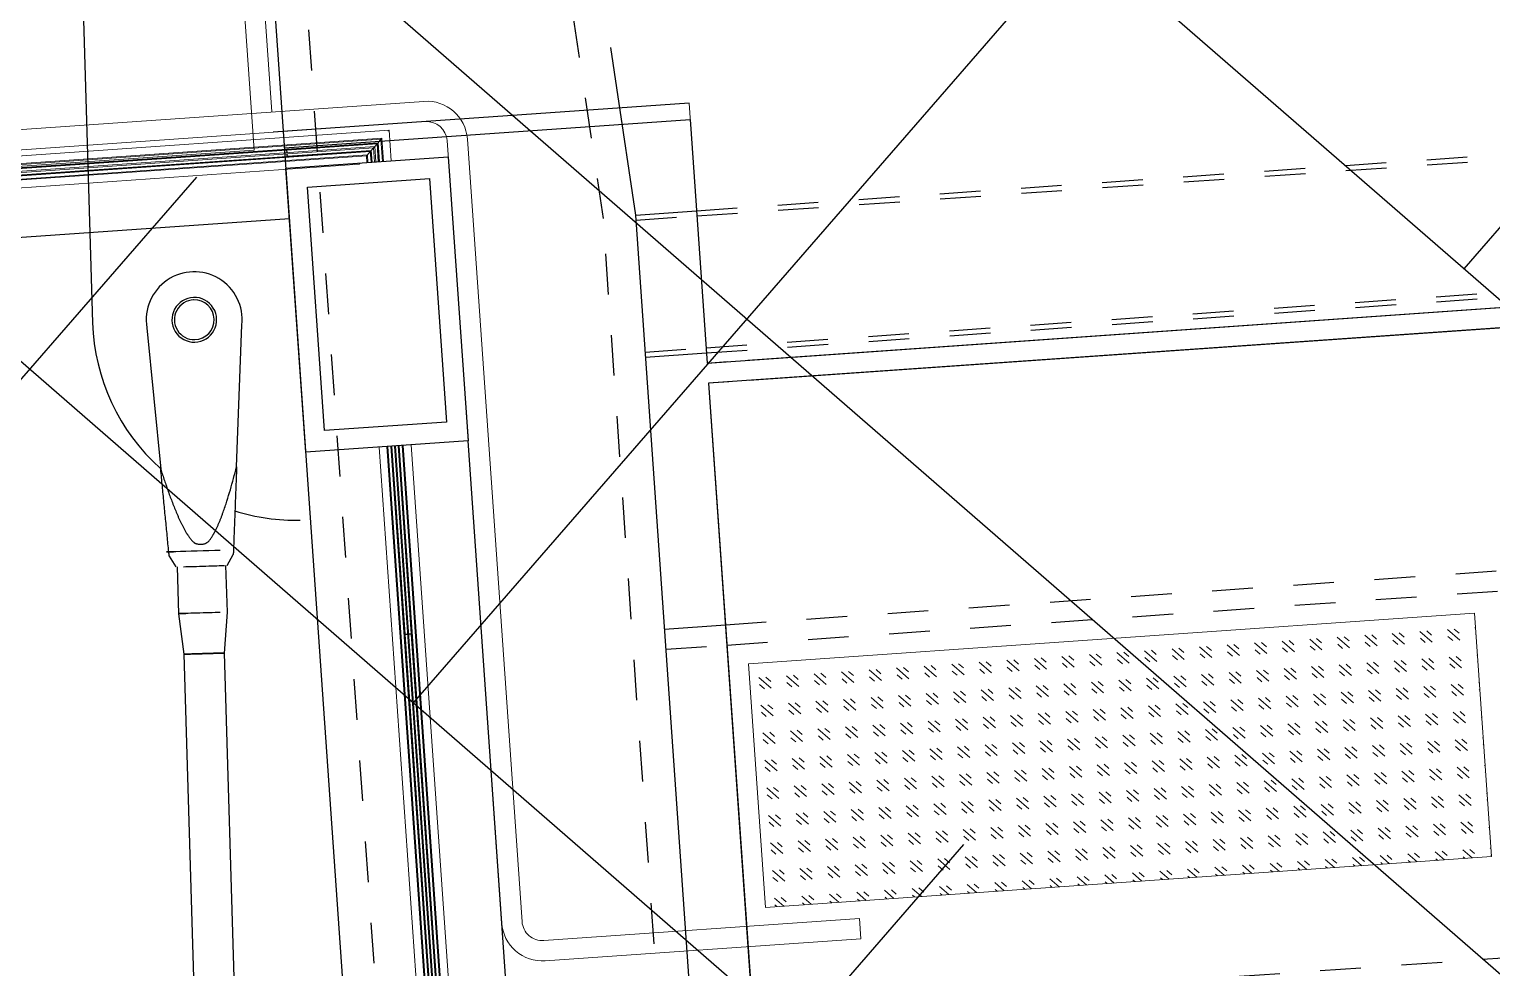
# Model space of a CAD drawing. Header units: millimetres. Extents: x 50357 to 985146, y 723188 to 1803594.
# Drawn here: x 834546.901 to 834550.497, y 818142.455 to 818144.762 of the extents above; entities that cross this region are included whole.
import ezdxf
from ezdxf.xclip import XClip

# ---------------------------------------------------------------- set-up
doc = ezdxf.new("R2010")
doc.units = ezdxf.units.MM
doc.header["$LTSCALE"] = 3
doc.header["$MEASUREMENT"] = 0
doc.linetypes.add('DASHED2', pattern=[0.375, 0.25, -0.125])
doc.linetypes.add('XXASB-PIW-ARC-DWG-1012-MWP-XXXX-WS3-XC$0$XXXXX-PIW-P-ASB_BRIDGE_DECK_STR-XXX$0$Member Hidden', pattern=[4.5, 2.5, -2])
doc.layers.add('-Excluded area line', color=7, linetype='DASHED2', lineweight=40)
doc.layers.add('00_Xref', color=7, linetype='Continuous')
for name, color, linetype, true_color in [('WKD071__', 7, 'Continuous', 0x6e6e6e), ('XXASB-PIW-ARC-DWG-1012-MWP-XXXX-WS3-XC$0$XXXXX-PIW-P-ASB_BRIDGE_DECK_STR-XXX$0$A-GENM', 7, 'Continuous', 0x6e6e6e), ('XXASB-PIW-ARC-DWG-1012-MWP-XXXX-WS3-XC$0$XXXXX-PIW-P-ASB_BRIDGE_DECK_STR-XXX$0$ADS280__', 7, 'Continuous', 0x6e6e6e), ('XXASB-PIW-ARC-DWG-1012-MWP-XXXX-WS3-XC$0$XXXXX-PIW-P-ASB_BRIDGE_DECK_STR-XXX$0$ADS280_B', 7, 'Continuous', 0x6e6e6e), ('XXASB-PIW-ARC-DWG-1012-MWP-XXXX-WS3-XC$0$XXXXX-PIW-P-ASB_BRIDGE_DECK_STR-XXX$0$ADS280_BSteel', 7, 'Continuous', 0x6e6e6e), ('XXASB-PIW-ARC-DWG-1012-MWP-XXXX-WS3-XC$0$XXXXX-PIW-P-ASB_BRIDGE_DECK_STR-XXX$0$ADS280_C', 7, 'Continuous', 0x6e6e6e), ('XXASB-PIW-ARC-DWG-1012-MWP-XXXX-WS3-XC$0$XXXXX-PIW-P-ASB_BRIDGE_DECK_STR-XXX$0$ADS280_H', 7, 'XXASB-PIW-ARC-DWG-1012-MWP-XXXX-WS3-XC$0$XXXXX-PIW-P-ASB_BRIDGE_DECK_STR-XXX$0$Member Hidden', 0x6e6e6e)]:
    doc.layers.add(name, color=color, linetype=linetype, true_color=true_color)
for name, color, linetype, lineweight, true_color in [('XXASB-PIW-ARC-DWG-1012-MWP-XXXX-WS3-XC$0$XXXXX-PIW-P-ASB_BRIDGE_DECK_ARC-XXX$0$A-FLOR', 7, 'Continuous', 25, 0x6e6e6e), ('XXASB-PIW-ARC-DWG-1012-MWP-XXXX-WS3-XC$0$XXXXX-PIW-P-ASB_BRIDGE_DECK_ARC-XXX$0$A-FLOR-HRAL', 7, 'Continuous', 13, 0x6e6e6e), ('XXASB-PIW-ARC-DWG-1012-MWP-XXXX-WS3-XC$0$XXXXX-PIW-P-ASB_BRIDGE_DECK_ARC-XXX$0$ADS280__', 7, 'Continuous', 13, 0x6e6e6e), ('XXASB-PIW-ARC-DWG-1012-MWP-XXXX-WS3-XC$0$XXXXX-PIW-P-ASB_BRIDGE_DECK_ARC-XXX$0$Q-SPCQ', 7, 'Continuous', 13, 0x6e6e6e), ('XXASB-PIW-ARC-DWG-1012-MWP-XXXX-WS3-XC$0$XXXXX-PIW-P-ASB_P34_DECK_ARC-XXX$0$ADS280__', 7, 'Continuous', 13, 0x6e6e6e)]:
    doc.layers.add(name, color=color, linetype=linetype, lineweight=lineweight, true_color=true_color)

# ---------------------------------------------------------------- blocks, each defined once
blk = doc.blocks.new('x-baseplan')
blk.add_lwpolyline([(834550.5505, 818213.8099), (834557.1707, 818119.1058), (834549.7388, 818118.5863), (834547.9798, 818143.7498), (834547.5808, 818143.722), (834547.5407, 818144.2956), (834539.9643, 818143.7659), (834540.0207, 818142.9597), (834532.4541, 818142.4509), (834523.9731, 818144.3196), (834526.2542, 818154.6723), (834539.4112, 818151.6754), (834539.6457, 818148.3218), (834547.2222, 818148.8514), (834547.1833, 818149.4081), (834547.5823, 818149.436), (834542.9962, 818215.0413), (834543.2207, 818215.057), (834550.326, 818213.7942), (834550.5505, 818213.8099)])
blk = doc.blocks.new('XXASB-PIW-ARC-DWG-1012-MWP-XXXX-WS3-XC$0$XXXXX-PIW-P-ASB_BRIDGE_DECK_ARC-XXX$0$Top Rail Type - Top Rail_Internal_-3272686-DECK F_F_L__ARC')
at = {"layer": 'XXASB-PIW-ARC-DWG-1012-MWP-XXXX-WS3-XC$0$XXXXX-PIW-P-ASB_BRIDGE_DECK_ARC-XXX$0$A-FLOR-HRAL'}
for p, q in [((-681742.5, 100899.8), (-673797.6, 100899.7)), ((-681742.5, 100849.8), (-673797.6, 100849.7)), ((-673747.6, 100799.7), (-673747.6, 98871.3)), ((-673697.6, 100799.7), (-673697.6, 98871.3)), ((-673647.6, 98821.3), (-672869.6, 98821.3)), ((-672869.6, 98821.3), (-672869.6, 98771.3)), ((-673647.6, 98771.3), (-672869.6, 98771.3))]:
    blk.add_line(p, q, dxfattribs=at)
for centre, radius, start, end in [((-673797.6, 100799.7), 100, 359.9997, 89.9997), ((-673797.6, 100799.7), 50, 359.9997, 89.9997), ((-673647.6, 98871.3), 100, 179.9997, 269.9997), ((-673647.6, 98871.3), 50, 179.9997, 269.9997)]:
    blk.add_arc(centre, radius, start, end, dxfattribs=at)
blk = doc.blocks.new('XXASB-PIW-ARC-DWG-1012-MWP-XXXX-WS3-XC$0$XXXXX-PIW-P-ASB_BRIDGE_DECK_ARC-XXX$0$Railing - Sabco_Joint-3422319-DECK F_F_L__ARC')
at = {"layer": 'XXASB-PIW-ARC-DWG-1012-MWP-XXXX-WS3-XC$0$XXXXX-PIW-P-ASB_BRIDGE_DECK_ARC-XXX$0$A-FLOR-HRAL'}
for p, q in [((-8.8, 0.5), (-7.8, 0.5)), ((-8.8, 0.5), (-8.8, -0.5)), ((-7.8, 0.5), (-1.5, 0.5)), ((-7.8, -0.5), (-7.8, 0.5)), ((-1.5, -0.5), (-1.5, 0.5)), ((1.5, 0.5), (7.8, 0.5)), ((1.5, 0.5), (1.5, -0.5)), ((7.8, 0.5), (8.8, 0.5)), ((7.8, 0.5), (7.8, -0.5)), ((8.8, 0.5), (8.8, -0.5)), ((-7.8, -0.5), (-8.8, -0.5)), ((-1.5, -0.5), (-7.8, -0.5)), ((7.8, -0.5), (1.5, -0.5)), ((8.8, -0.5), (7.8, -0.5))]:
    blk.add_line(p, q, dxfattribs=at)
blk = doc.blocks.new('XXASB-PIW-ARC-DWG-1012-MWP-XXXX-WS3-XC$0$XXXXX-PIW-P-ASB_BRIDGE_DECK_ARC-XXX$0$Railing - Railing-3272704-DECK F_F_L__ARC')
at = {"layer": 'XXASB-PIW-ARC-DWG-1012-MWP-XXXX-WS3-XC$0$XXXXX-PIW-P-ASB_BRIDGE_DECK_ARC-XXX$0$A-FLOR-HRAL'}
for p, q in [((-673888.2, 100835.4), (-674922.6, 100835.4)), ((-673907.4, 100816.3), (-674922.6, 100816.3)), ((-673909.7, 100814), (-674922.6, 100814)), ((-673917.4, 100806.2), (-673909.7, 100814)), ((-673909.7, 100759.5), (-673909.7, 100814)), ((-673907.4, 100759.5), (-673907.4, 100816.3)), ((-673888.2, 100759.5), (-673888.2, 100835.4)), ((-673917.4, 100806.2), (-674922.6, 100806.3)), ((-674143.2, 100804.8), (-674922.6, 100804.8)), ((-674143.1, 100803.8), (-674922.6, 100803.8)), ((-673926.1, 100797.6), (-674922.6, 100797.6)), ((-673929.1, 100794.5), (-674922.6, 100794.5)), ((-674143.1, 100788.3), (-674922.6, 100788.3)), ((-674143.2, 100787.3), (-674922.6, 100787.3)), ((-673937.8, 100785.8), (-674922.6, 100785.8)), ((-673945.6, 100778.1), (-674922.6, 100778.1)), ((-673947.9, 100775.8), (-674922.6, 100775.8)), ((-673918.9, 100804.8), (-674142.1, 100804.8)), ((-673919.9, 100803.8), (-674142.1, 100803.8)), ((-673935.4, 100788.3), (-674142.1, 100788.3)), ((-673936.4, 100787.3), (-674142.1, 100787.3)), ((-673947.9, 100759.5), (-673947.9, 100775.8)), ((-673945.6, 100778.1), (-673937.8, 100785.8)), ((-673945.6, 100759.5), (-673945.6, 100778.1)), ((-673937.8, 100759.5), (-673937.8, 100785.8)), ((-673936.4, 100787.3), (-673935.4, 100788.3)), ((-673936.4, 100759.5), (-673936.4, 100787.3)), ((-673935.4, 100788.3), (-673929.1, 100794.5)), ((-673935.4, 100759.5), (-673935.4, 100788.3)), ((-673929.1, 100794.5), (-673926.1, 100797.6)), ((-673929.1, 100759.5), (-673929.1, 100794.5)), ((-673926.1, 100797.6), (-673919.9, 100803.8)), ((-673926.1, 100759.5), (-673926.1, 100797.6)), ((-673919.9, 100803.8), (-673918.9, 100804.8)), ((-673919.9, 100759.5), (-673919.9, 100803.8)), ((-673918.9, 100759.5), (-673918.9, 100804.8)), ((-673917.4, 100759.5), (-673917.4, 100806.2)), ((-674922.6, 100756.6), (-673967, 100756.6)), ((-673967, 100756.6), (-673967, 100759.5)), ((-673967, 100059.5), (-673967, 98564.5)), ((-673947.9, 98583.6), (-673947.9, 100059.5)), ((-673945.6, 98586), (-673945.6, 100059.5)), ((-673937.8, 98593.7), (-673937.8, 100059.5)), ((-673936.4, 99596.6), (-673936.4, 100059.5)), ((-673935.4, 99596.5), (-673935.4, 100059.5)), ((-673929.1, 98602.4), (-673929.1, 100059.5)), ((-673926.1, 98605.4), (-673926.1, 100059.5)), ((-673919.9, 99596.5), (-673919.9, 100059.5)), ((-673918.9, 99596.6), (-673918.9, 100059.5)), ((-673917.4, 98614.1), (-673917.4, 100059.5)), ((-673909.7, 98621.8), (-673909.7, 100059.5)), ((-673907.4, 98624.2), (-673907.4, 100059.5)), ((-673888.2, 98643.3), (-673888.2, 100059.5)), ((-673936.4, 98595.1), (-673936.4, 99595.5)), ((-673935.4, 98596.1), (-673935.4, 99595.5)), ((-673919.9, 98611.7), (-673919.9, 99595.5)), ((-673918.9, 98612.7), (-673918.9, 99595.5))]:
    blk.add_line(p, q, dxfattribs=at)
for points, knots in [([(-673909.7, 100814), (-673909.5, 100814.2), (-673909.1, 100814.6), (-673908.6, 100815), (-673908.3, 100815.4), (-673908.1, 100815.6), (-673907.9, 100815.8), (-673907.7, 100816), (-673907.5, 100816.2), (-673907.4, 100816.3), (-673907.4, 100816.3)], [0, 0, 0, 0, 0.166667, 0.333333, 0.416667, 0.5, 0.583333, 0.666667, 0.833333, 1, 1, 1, 1]), ([(-673890.7, 100832.9), (-673890.5, 100833.2), (-673890.2, 100833.5), (-673889.8, 100833.9), (-673889.5, 100834.1), (-673889.3, 100834.3), (-673889.2, 100834.5), (-673889, 100834.7), (-673888.9, 100834.8), (-673888.7, 100835), (-673888.6, 100835.1), (-673888.4, 100835.3), (-673888.3, 100835.4), (-673888.2, 100835.4), (-673888.2, 100835.4)], [0, 0, 0, 0, 0.166667, 0.25, 0.333333, 0.375, 0.416667, 0.5, 0.541667, 0.583333, 0.666667, 0.75, 0.833333, 1, 1, 1, 1]), ([(-673947.9, 100775.8), (-673947.9, 100775.8), (-673947.8, 100775.9), (-673947.6, 100776.1), (-673947.4, 100776.3), (-673947.2, 100776.5), (-673946.9, 100776.7), (-673946.6, 100777.1), (-673946.2, 100777.5), (-673945.8, 100777.9), (-673945.6, 100778.1)], [0, 0, 0, 0, 0.166667, 0.333333, 0.416667, 0.5, 0.583333, 0.666667, 0.833333, 1, 1, 1, 1]), ([(-673937.8, 100785.8), (-673937.7, 100785.9), (-673937.6, 100786.1), (-673937.4, 100786.3), (-673937.2, 100786.4), (-673937.1, 100786.6), (-673937, 100786.7), (-673936.8, 100786.8), (-673936.7, 100787), (-673936.6, 100787.1), (-673936.5, 100787.1), (-673936.5, 100787.2), (-673936.4, 100787.2), (-673936.4, 100787.3)], [0, 0, 0, 0, 0.1428571, 0.2142857, 0.2857143, 0.3571429, 0.4285714, 0.5, 0.5714286, 0.6428571, 0.7142857, 0.7857143, 0.8571429, 0.8571429, 0.8571429, 0.8571429]), ([(-673918.8, 100804.8), (-673918.8, 100804.8), (-673918.8, 100804.9), (-673918.7, 100804.9), (-673918.6, 100805), (-673918.5, 100805.1), (-673918.4, 100805.2), (-673918.3, 100805.4), (-673918.2, 100805.5), (-673918, 100805.6), (-673917.9, 100805.8), (-673917.7, 100806), (-673917.5, 100806.1), (-673917.4, 100806.2)], [0.1428571, 0.1428571, 0.1428571, 0.1428571, 0.2142857, 0.2857143, 0.3571429, 0.4285714, 0.5, 0.5714286, 0.6428571, 0.7142857, 0.7857143, 0.8571429, 1, 1, 1, 1]), ([(-673967, 100756.6), (-673967, 100756.6), (-673967, 100756.7), (-673966.8, 100756.8), (-673966.7, 100757), (-673966.6, 100757.1), (-673966.4, 100757.3), (-673966.3, 100757.4), (-673966.1, 100757.6), (-673965.8, 100757.8), (-673965.6, 100758), (-673965.4, 100758.2), (-673965.1, 100758.6), (-673964.8, 100758.9), (-673964.5, 100759.1)], [0, 0, 0, 0, 0.166667, 0.25, 0.333333, 0.416667, 0.458333, 0.5, 0.583333, 0.666667, 0.708333, 0.75, 0.833333, 1, 1, 1, 1])]:
    blk.add_open_spline(points, degree=3, knots=knots, dxfattribs=at)
at = {"extrusion": (0, 0, -1), "zscale": -1}
for p, rotation in [((674142.6, 100796), 270.0002948638804), ((673927.6, 99596), 0.0002948635560533317)]:
    blk.add_blockref('XXASB-PIW-ARC-DWG-1012-MWP-XXXX-WS3-XC$0$XXXXX-PIW-P-ASB_BRIDGE_DECK_ARC-XXX$0$Railing - Sabco_Joint-3422319-DECK F_F_L__ARC', p, dxfattribs=dict(at, rotation=rotation))
blk = doc.blocks.new('XXASB-PIW-ARC-DWG-1012-MWP-XXXX-WS3-XC$0$XXXXX-PIW-P-ASB_BRIDGE_DECK_ARC-XXX')
at = {"layer": 'XXASB-PIW-ARC-DWG-1012-MWP-XXXX-WS3-XC$0$XXXXX-PIW-P-ASB_BRIDGE_DECK_ARC-XXX$0$Q-SPCQ'}
h = blk.add_hatch(dxfattribs=at)
h.set_pattern_fill('GOST_GLASS', color=256, scale=8, angle=93.9987)
h.set_pattern_definition([(138.998705, (834730868.777, 817782291.207), (-4.733696, 67.717), [40, -56]), (138.998705, (834730867.594, 817782308.137), (-4.733696, 67.717), [16, -80]), (138.998705, (834730851.85, 817782290.024), (-4.733696, 67.717), [16, -80])])
h.paths.add_polyline_path([(834550496.7, 818142727.9), (834548711.6, 818142603.1), (834548669.7, 818143201.6), (834550454.8, 818143326.4)])
at = {"layer": 'XXASB-PIW-ARC-DWG-1012-MWP-XXXX-WS3-XC$0$XXXXX-PIW-P-ASB_BRIDGE_DECK_ARC-XXX$0$A-FLOR'}
blk.add_line((834548523.2, 818144580), (834547500.7, 818144508.5), dxfattribs=at)
at = {"layer": 'XXASB-PIW-ARC-DWG-1012-MWP-XXXX-WS3-XC$0$XXXXX-PIW-P-ASB_BRIDGE_DECK_ARC-XXX$0$ADS280__'}
for p, q in [((834547497.2, 818144558.4), (834547220.1, 818148523.2)), ((834548567.9, 818143941.3), (834548523.2, 818144580)), ((834554802.7, 818144377.2), (834548667.6, 818143948.3)), ((834548671.1, 818143898.4), (834554806.2, 818144327.3)), ((834548617.8, 818143944.8), (834548567.9, 818143941.3)), ((834548571.4, 818143891.4), (834548621.2, 818143894.9)), ((834548682.6, 818142300.3), (834548571.4, 818143891.4))]:
    blk.add_line(p, q, dxfattribs=at)
at = {"layer": 'XXASB-PIW-ARC-DWG-1012-MWP-XXXX-WS3-XC$0$XXXXX-PIW-P-ASB_BRIDGE_DECK_ARC-XXX$0$Q-SPCQ'}
blk.add_lwpolyline([(834550496.7, 818142727.9), (834548711.6, 818142603.1), (834548669.7, 818143201.6), (834550454.8, 818143326.4)], close=True, dxfattribs=at)
at = {"layer": 'XXASB-PIW-ARC-DWG-1012-MWP-XXXX-WS3-XC$0$XXXXX-PIW-P-ASB_BRIDGE_DECK_ARC-XXX$0$A-FLOR-HRAL', "rotation": 3.999000000000387}
for name in ['XXASB-PIW-ARC-DWG-1012-MWP-XXXX-WS3-XC$0$XXXXX-PIW-P-ASB_BRIDGE_DECK_ARC-XXX$0$Top Rail Type - Top Rail_Internal_-3272686-DECK F_F_L__ARC', 'XXASB-PIW-ARC-DWG-1012-MWP-XXXX-WS3-XC$0$XXXXX-PIW-P-ASB_BRIDGE_DECK_ARC-XXX$0$Railing - Railing-3272704-DECK F_F_L__ARC']:
    blk.add_blockref(name, (835227065.1, 818090920.5), dxfattribs=at)
blk = doc.blocks.new('XXASB-PIW-ARC-DWG-1012-MWP-XXXX-WS3-XC$0$XXXXX-PIW-P-ASB_BRIDGE_DECK_STR-XXX$0$Hanger Node - Hanger Node-V17-DECK F_F_L__STR')
at = {"layer": 'XXASB-PIW-ARC-DWG-1012-MWP-XXXX-WS3-XC$0$XXXXX-PIW-P-ASB_BRIDGE_DECK_STR-XXX$0$A-GENM'}
for p, q in [((364.8, 93.3), (16.1, 116.9)), ((606, 63.3), (579.2, 78.8)), ((721, 60), (606, 60)), ((821, 50), (721, 60)), ((579.2, -78.8), (606, -63.3)), ((606, -60), (721, -60)), ((721, -60), (821, -50)), ((16.1, -116.9), (364.8, -93.3))]:
    blk.add_line(p, q, dxfattribs=at)
for radius, start, end in [(118, 82.1641, 277.8359), (48.9, 360, 180)]:
    blk.add_arc((0, 0), radius, start, end, dxfattribs=at)
for centre, major_axis, ratio, start_param, end_param in [((0, 0), (-9.4, 54.2), 1, 4.540877, 7.68247), ((568.5, 0), (0, 85), 0.000001, 0.986084, 3.788527), ((606, 0), (0, 63.3), 0.000001, 3.926991, 5.819538), ((721, 0), (0, 60), 0.000001, 0.785398, 3.926997), ((821, 0), (0, 50), 0.000001, 0.822351, 6.677209), ((821, 0), (0, 50), 0.000001, 4.426575, 10.363752), ((821, 0), (0, 50), 0.000001, 0.999585, 6.283185), ((821, 0), (0, 50), 0.000001, 0.208627, 4.936788), ((0, 0), (52.7, 15.6), 1, 2.85444, 5.996033), ((0, 0), (48.5, 6), 1, 3.019103, 6.160696), ((821, 0), (0, 50), 0.000001, 1.659996, 4.52034)]:
    blk.add_ellipse(centre, major_axis=major_axis, ratio=ratio, start_param=start_param, end_param=end_param, dxfattribs=at)
for points, knots in [([(364.8, -93.3), (374.1, -90.6), (392.7, -85.1), (420.4, -76.4), (443.2, -68.7), (461.5, -62.2), (472.8, -57.9), (481.8, -54.3), (488.5, -51.6), (494, -49.2), (498.5, -47.2), (501.7, -45.7), (505, -44.2), (509.4, -42.1), (514.9, -39.5), (520.2, -36.6), (523.9, -34.5), (525.9, -33.2), (527.4, -32.2), (528.9, -31.2), (531, -29.8), (533.7, -28.1), (536.9, -25.9), (541.1, -22.9), (544.9, -19.7), (547.5, -16.7), (548.7, -14.9), (549.5, -13.5), (550.1, -12), (550.8, -9.9), (551.5, -7.1), (552.1, -3.6), (552.2, 0), (552, 3.7), (551.5, 7.2), (550.8, 10), (550, 12.1), (549.4, 13.5), (548.6, 14.9), (547.4, 16.8), (544.8, 19.8), (541.1, 23), (536.9, 26), (533.7, 28.1), (531, 29.8), (528.9, 31.2), (527.4, 32.2), (525.9, 33.2), (523.9, 34.5), (520.2, 36.6), (514.9, 39.5), (509.4, 42.1), (505, 44.2), (501.7, 45.7), (498.4, 47.2), (494, 49.2), (488.5, 51.6), (481.8, 54.3), (472.8, 57.9), (461.5, 62.2), (443.2, 68.7), (420.4, 76.4), (392.6, 85.1), (374.1, 90.6), (364.8, 93.3)], [0, 0, 0, 0, 0.066667, 0.133333, 0.2, 0.233333, 0.266667, 0.283333, 0.3, 0.316667, 0.325, 0.333333, 0.341667, 0.35, 0.366667, 0.383333, 0.391667, 0.395833, 0.4, 0.404167, 0.408333, 0.416667, 0.425, 0.433333, 0.45, 0.458333, 0.4625, 0.466667, 0.470833, 0.475, 0.483333, 0.491667, 0.5, 0.508333, 0.516667, 0.525, 0.529167, 0.533333, 0.5375, 0.541667, 0.55, 0.566667, 0.575, 0.583333, 0.591667, 0.595833, 0.6, 0.604167, 0.608333, 0.616667, 0.633333, 0.65, 0.658333, 0.666667, 0.675, 0.683333, 0.7, 0.716667, 0.733333, 0.766667, 0.8, 0.866667, 0.933333, 1, 1, 1, 1]), ([(364.8, 93.3), (378.6, 92.4), (406, 90.5), (440.2, 88.2), (467.6, 86.4), (488, 85), (508.4, 83.6), (528.6, 82.2), (548.7, 80.9), (561.9, 80), (568.5, 79.5)], [0, 0, 0, 0, 0.2, 0.4, 0.5, 0.6, 0.7, 0.8, 0.9, 1, 1, 1, 1]), ([(568.5, 79.5), (570.6, 79.4), (572.9, 79.2), (575.1, 79.1), (576.5, 79), (577.9, 78.9), (578.9, 78.8), (579.2, 78.8), (579.2, 78.8)], [0, 0, 0, 0, 0.333333, 0.416667, 0.5, 0.666667, 0.833333, 1, 1, 1, 1]), ([(568.5, -79.5), (561.9, -80), (548.7, -80.9), (528.6, -82.2), (508.4, -83.6), (488, -85), (467.6, -86.4), (440.2, -88.2), (406, -90.5), (378.6, -92.4), (364.8, -93.3)], [0, 0, 0, 0, 0.1, 0.2, 0.3, 0.4, 0.5, 0.6, 0.8, 1, 1, 1, 1]), ([(579.2, -78.8), (579.2, -78.8), (578.9, -78.8), (577.9, -78.9), (576.5, -79), (575.1, -79.1), (572.9, -79.2), (570.6, -79.4), (568.5, -79.5)], [0, 0, 0, 0, 0.166667, 0.333333, 0.5, 0.583333, 0.666667, 1, 1, 1, 1])]:
    blk.add_open_spline(points, degree=3, knots=knots, dxfattribs=at)
blk = doc.blocks.new('XXASB-PIW-ARC-DWG-1012-MWP-XXXX-WS3-XC$0$XXXXX-PIW-P-ASB_BRIDGE_DECK_STR-XXX$0$Hanger Rod M100 - Horiziontal Rod-3293526-DECK F_F_L__STR')
at = {"layer": 'XXASB-PIW-ARC-DWG-1012-MWP-XXXX-WS3-XC$0$XXXXX-PIW-P-ASB_BRIDGE_DECK_STR-XXX$0$ADS280_B'}
for p, q in [((1181.9, 50), (-4877.3, 50)), ((1181.9, 50), (1181.9, 45.4)), ((-4877.3, -50), (1181.9, -50))]:
    blk.add_line(p, q, dxfattribs=at)
for start_param, end_param in [(2.733873, 8.29873), (0.523599, 0.803373), (0.937825, 1.141156), (1.330369, 1.681779), (1.593082, 4.487306), (2.277935, 2.598801)]:
    blk.add_ellipse((1181.9, 0), major_axis=(0, 50), ratio=0.000001, start_param=start_param, end_param=end_param, dxfattribs=at)
at = {"layer": 'XXASB-PIW-ARC-DWG-1012-MWP-XXXX-WS3-XC$0$XXXXX-PIW-P-ASB_BRIDGE_DECK_STR-XXX$0$ADS280_H'}
for start_param, end_param in [(0.814184, 6.283185), (0, 5.070939), (2.159285, 3.974735), (2.449769, 4.031559)]:
    blk.add_ellipse((1181.9, 0), major_axis=(0, 50), ratio=0.000001, start_param=start_param, end_param=end_param, dxfattribs=at)
blk = doc.blocks.new('XXASB-PIW-ARC-DWG-1012-MWP-XXXX-WS3-XC$0$XXXXX-PIW-P-ASB_BRIDGE_DECK_STR-XXX$0$Hanger Joint 2 - Hanger Joint 2-991339-DECK LEVEL FRAMING PLAN _PART 2 OF 2_')
at = {"layer": 'XXASB-PIW-ARC-DWG-1012-MWP-XXXX-WS3-XC$0$XXXXX-PIW-P-ASB_BRIDGE_DECK_STR-XXX$0$A-GENM'}
blk.add_line((103373.4, 675510.6), (98702.4, 675698.1), dxfattribs=at)
for start, end in [(87.7017, 134.2194), (158.5342, 177.2587)]:
    blk.add_arc((98682.3, 675198.5), 500, start, end, dxfattribs=at)
blk = doc.blocks.new('XXASB-PIW-ARC-DWG-1012-MWP-XXXX-WS3-XC$0$XXXXX-PIW-P-ASB_BRIDGE_DECK_STR-XXX$0$C1')
at = {"layer": 'XXASB-PIW-ARC-DWG-1012-MWP-XXXX-WS3-XC$0$XXXXX-PIW-P-ASB_BRIDGE_DECK_STR-XXX$0$ADS280_C'}
for points in [[(-350, 200), (350, 200), (350, -200), (-350, -200)], [(-300, 150), (300, 150), (300, -150), (-300, -150)]]:
    blk.add_lwpolyline(points, close=True, dxfattribs=at)
blk = doc.blocks.new('XXASB-PIW-ARC-DWG-1012-MWP-XXXX-WS3-XC$0$XXXXX-PIW-P-ASB_BRIDGE_DECK_STR-XXX')
at = {"layer": 'XXASB-PIW-ARC-DWG-1012-MWP-XXXX-WS3-XC$0$XXXXX-PIW-P-ASB_BRIDGE_DECK_STR-XXX$0$ADS280__'}
for p, q in [((834547528.5, 818144470.2), (834548526, 818144539.9)), ((834548526, 818144539.9), (834548567.9, 818143941.3)), ((834548567.9, 818143941.3), (834554802.7, 818144377.2)), ((834554806.2, 818144327.3), (834548571.4, 818143891.4)), ((834548571.4, 818143891.4), (834548682.6, 818142300.3))]:
    blk.add_line(p, q, dxfattribs=at)
at = {"layer": 'XXASB-PIW-ARC-DWG-1012-MWP-XXXX-WS3-XC$0$XXXXX-PIW-P-ASB_BRIDGE_DECK_STR-XXX$0$ADS280_B'}
for p, q in [((834548143.2, 818135676.6), (834542828.6, 818211703.5)), ((834548392.1, 818144304.9), (834548345.5, 818144617.7)), ((834548392.1, 818144304.9), (834548541.7, 818144315.4)), ((834548991.1, 818135735.9), (834548392.1, 818144304.9)), ((834548416.5, 818143955.8), (834548566.1, 818143966.3)), ((834548463.2, 818143287.4), (834548612.9, 818143297.9))]:
    blk.add_line(p, q, dxfattribs=at)
at = {"layer": 'XXASB-PIW-ARC-DWG-1012-MWP-XXXX-WS3-XC$0$XXXXX-PIW-P-ASB_BRIDGE_DECK_STR-XXX$0$ADS280_H'}
for p, q in [((834548312.5, 818144296.3), (834547650.8, 818148739.1)), ((834548345.5, 818144617.7), (834547730.9, 818148744.6)), ((834548223, 818135682.2), (834547311.9, 818148715.4)), ((834548541.7, 818144315.4), (834554775.3, 818144751.2)), ((834548542.6, 818144302.9), (834554777.4, 818144738.8)), ((834548565.3, 818143978.7), (834554800.1, 818144414.6)), ((834548566.1, 818143966.3), (834554799.7, 818144402)), ((834548393, 818144292.5), (834548542.6, 818144302.9)), ((834548911.3, 818135730.3), (834548312.5, 818144296.3)), ((834548415.6, 818143968.3), (834548565.3, 818143978.7)), ((834548612.9, 818143297.9), (834554847.6, 818143733.7)), ((834548616.3, 818143248), (834554851.1, 818143683.9)), ((834548466.7, 818143237.6), (834548616.3, 818143248)), ((834548679.1, 818142350.2), (834554913.9, 818142786))]:
    blk.add_line(p, q, dxfattribs=at)
at = {"layer": 'XXASB-PIW-ARC-DWG-1012-MWP-XXXX-WS3-XC$0$XXXXX-PIW-P-ASB_BRIDGE_DECK_STR-XXX$0$A-GENM'}
for name, p, rotation in [('XXASB-PIW-ARC-DWG-1012-MWP-XXXX-WS3-XC$0$XXXXX-PIW-P-ASB_BRIDGE_DECK_STR-XXX$0$Hanger Joint 2 - Hanger Joint 2-991339-DECK LEVEL FRAMING PLAN _PART 2 OF 2_', (835227992.7, 818092697.1), 93.99870513591777), ('XXASB-PIW-ARC-DWG-1012-MWP-XXXX-WS3-XC$0$XXXXX-PIW-P-ASB_BRIDGE_DECK_STR-XXX$0$Hanger Node - Hanger Node-V17-DECK F_F_L__STR', (834547306.5, 818144047.6), 271.700442391571)]:
    blk.add_blockref(name, p, dxfattribs=dict(at, rotation=rotation))
at = {"layer": 'XXASB-PIW-ARC-DWG-1012-MWP-XXXX-WS3-XC$0$XXXXX-PIW-P-ASB_BRIDGE_DECK_STR-XXX$0$ADS280_BSteel', "linetype": 'XXASB-PIW-ARC-DWG-1012-MWP-XXXX-WS3-XC$0$XXXXX-PIW-P-ASB_BRIDGE_DECK_STR-XXX$0$Member Hidden', "rotation": 91.70044239157103}
blk.add_blockref('XXASB-PIW-ARC-DWG-1012-MWP-XXXX-WS3-XC$0$XXXXX-PIW-P-ASB_BRIDGE_DECK_STR-XXX$0$Hanger Rod M100 - Horiziontal Rod-3293526-DECK F_F_L__STR', (834547365.9, 818142045.6), dxfattribs=at)
at = {"layer": 'XXASB-PIW-ARC-DWG-1012-MWP-XXXX-WS3-XC$0$XXXXX-PIW-P-ASB_BRIDGE_DECK_STR-XXX$0$ADS280_C', "rotation": 93.99870513598016}
blk.add_blockref('XXASB-PIW-ARC-DWG-1012-MWP-XXXX-WS3-XC$0$XXXXX-PIW-P-ASB_BRIDGE_DECK_STR-XXX$0$C1', (834547755.9, 818144085), dxfattribs=at)
blk = doc.blocks.new('XXASB-PIW-ARC-DWG-1012-MWP-XXXX-WS3-XC$0$XXXXX-PIW-P-ASB_P34_DECK_ARC-XXX')
at = {"layer": 'XXASB-PIW-ARC-DWG-1012-MWP-XXXX-WS3-XC$0$XXXXX-PIW-P-ASB_P34_DECK_ARC-XXX$0$ADS280__'}
for q in [(834547159.4, 818148674.6), (834546755.4, 818144416.1)]:
    blk.add_line((834547453.7, 818144464.9), q, dxfattribs=at)
blk = doc.blocks.new('XXASB-PIW-ARC-DWG-1012-MWP-XXXX-WS3-XC')
for name in ['XXASB-PIW-ARC-DWG-1012-MWP-XXXX-WS3-XC$0$XXXXX-PIW-P-ASB_BRIDGE_DECK_STR-XXX', 'XXASB-PIW-ARC-DWG-1012-MWP-XXXX-WS3-XC$0$XXXXX-PIW-P-ASB_BRIDGE_DECK_ARC-XXX', 'XXASB-PIW-ARC-DWG-1012-MWP-XXXX-WS3-XC$0$XXXXX-PIW-P-ASB_P34_DECK_ARC-XXX']:
    blk.add_blockref(name, (0, 0))

msp = doc.modelspace()

# ---------------------------------------------------------------- hatches: boundary and pattern name
at = {"layer": '-Excluded area line'}
h = msp.add_hatch(dxfattribs=at)
h.set_pattern_fill('ANSI31', color=256)
h.set_pattern_definition([(45, (0, -1e-20), (-0.088388347648, 0.088388347648), [])])
edge = h.paths.add_edge_path(flags=0)
edge.add_arc((834576.0018, 818046.0853), 0.5122, 0, 360)
edge = h.paths.add_edge_path(flags=17)
edge.add_line((834509.6545, 817903.2275), (834493.6514, 818132.2001))
edge.add_line((834493.6514, 818132.2001), (834495.2223, 818132.3099))
edge.add_line((834495.2223, 818132.3099), (834492.4442, 818172.006))
edge.add_line((834492.4442, 818172.006), (834490.7844, 818173.101))
edge.add_line((834490.7844, 818173.101), (834489.6765, 818188.9415))
edge.add_line((834489.6765, 818188.9415), (834489.6774, 818188.9421))
edge.add_arc((834477.0466, 818171.6149), 21.4422, 53.90525, 53.90955, ccw=False)
edge.add_line((834489.6787, 818188.9412), (834492.8109, 818186.3755))
edge.add_line((834492.8109, 818186.3755), (834497.7494, 818181.813))
edge.add_arc((834561.6075, 818267.2782), 106.6872, 233.233545, 261.758005)
edge.add_line((834546.3134, 818161.6929), (834554.1557, 818160.6631))
edge.add_line((834554.1557, 818160.6631), (834570.5637, 818158.5084))
edge.add_line((834570.5637, 818158.5084), (834605.9636, 818157.5669))
edge.add_line((834605.9636, 818157.5669), (834605.9639, 818157.5666))
edge.add_line((834605.9639, 818157.5666), (834605.9667, 818157.5668))
edge.add_line((834605.9667, 818157.5668), (834630.1531, 818158.3824))
edge.add_line((834630.1531, 818158.3824), (834633.0978, 818158.5888))
edge.add_line((834633.0978, 818158.5888), (834636.8138, 818105.5105))
edge.add_line((834636.8138, 818105.5105), (834642.7992, 818105.9295))
edge.add_line((834642.7992, 818105.9295), (834646.2911, 818056.0516))
edge.add_line((834646.2911, 818056.0516), (834640.3051, 818055.6325))
edge.add_line((834640.3051, 818055.6325), (834643.399, 818011.4407))
edge.add_line((834643.399, 818011.4407), (834641.1551, 818011.2836))
edge.add_line((834641.1551, 818011.2836), (834643.4009, 817979.1978))
edge.add_line((834643.4009, 817979.1978), (834644.173, 817967.859))
edge.add_line((834644.173, 817967.859), (834644.8988, 817967.9097))
edge.add_line((834644.8988, 817967.9097), (834645.6245, 817967.9604))
edge.add_line((834645.6245, 817967.9604), (834648.1218, 817931.8786))
edge.add_line((834648.1218, 817931.8786), (834646.7337, 817931.6033))
edge.add_line((834646.7337, 817931.6033), (834552.2507, 817919.4891))
edge.add_line((834552.2507, 817919.4891), (834509.6545, 817903.2275))
edge = h.paths.add_edge_path(flags=0)
edge.add_arc((834576.0018, 818046.0853), 0.5122, 0, 360)
h.paths.add_polyline_path([(834583.1485, 817943.8543), (834576.0018, 818046.0853), (834503.6783, 818041.0294), (834511.7505, 817925.5589), (834547.4409, 817939.3012)], flags=0)
h.paths.add_polyline_path([(834576.0018, 818046.0853), (834503.6783, 818041.0294), (834511.7505, 817925.5589), (834547.4409, 817939.3012), (834583.1485, 817943.8543)], flags=0)
h.paths.add_polyline_path([(834576.6662, 818044.0156), (834589.1533, 818044.8886), (834588.9683, 818047.5356), (834576.4812, 818046.6627)], flags=8)
h.paths.add_polyline_path([(834616.9632, 817995.7728), (834587.3341, 817993.7015), (834583.9069, 818042.7253), (834613.536, 818044.7966)], flags=0)
edge = h.paths.add_edge_path(flags=17)
edge.add_line((834509.6545, 817903.2275), (834493.6514, 818132.2001))
edge.add_line((834493.6514, 818132.2001), (834495.2223, 818132.3099))
edge.add_line((834495.2223, 818132.3099), (834492.4442, 818172.006))
edge.add_line((834492.4442, 818172.006), (834490.7844, 818173.101))
edge.add_line((834490.7844, 818173.101), (834489.6765, 818188.9415))
edge.add_line((834489.6765, 818188.9415), (834489.6774, 818188.9421))
edge.add_arc((834477.0466, 818171.6149), 21.4422, 53.90525, 53.90955, ccw=False)
edge.add_line((834489.6787, 818188.9412), (834492.8109, 818186.3755))
edge.add_line((834492.8109, 818186.3755), (834497.7494, 818181.813))
edge.add_arc((834561.6075, 818267.2782), 106.6872, 233.233545, 261.758005)
edge.add_line((834546.3134, 818161.6929), (834554.1557, 818160.6631))
edge.add_line((834554.1557, 818160.6631), (834570.5637, 818158.5084))
edge.add_line((834570.5637, 818158.5084), (834605.9636, 818157.5669))
edge.add_line((834605.9636, 818157.5669), (834605.9639, 818157.5666))
edge.add_line((834605.9639, 818157.5666), (834605.9667, 818157.5668))
edge.add_line((834605.9667, 818157.5668), (834630.1531, 818158.3824))
edge.add_line((834630.1531, 818158.3824), (834633.0978, 818158.5888))
edge.add_line((834633.0978, 818158.5888), (834636.8138, 818105.5105))
edge.add_line((834636.8138, 818105.5105), (834642.7992, 818105.9295))
edge.add_line((834642.7992, 818105.9295), (834646.2911, 818056.0516))
edge.add_line((834646.2911, 818056.0516), (834640.3051, 818055.6325))
edge.add_line((834640.3051, 818055.6325), (834643.399, 818011.4407))
edge.add_line((834643.399, 818011.4407), (834641.1551, 818011.2836))
edge.add_line((834641.1551, 818011.2836), (834643.4009, 817979.1978))
edge.add_line((834643.4009, 817979.1978), (834644.173, 817967.859))
edge.add_line((834644.173, 817967.859), (834644.8988, 817967.9097))
edge.add_line((834644.8988, 817967.9097), (834645.6245, 817967.9604))
edge.add_line((834645.6245, 817967.9604), (834648.1218, 817931.8786))
edge.add_line((834648.1218, 817931.8786), (834646.7337, 817931.6033))
edge.add_line((834646.7337, 817931.6033), (834552.2507, 817919.4891))
edge.add_line((834552.2507, 817919.4891), (834509.6545, 817903.2275))
edge = h.paths.add_edge_path(flags=0)
edge.add_line((834542.9142, 818105.8473), (834540.3821, 818142.0821))
edge.add_line((834540.3821, 818142.0821), (834533.5274, 818141.6208))
edge.add_line((834533.5274, 818141.6208), (834523.2582, 818143.8637))
edge.add_line((834523.2582, 818143.8637), (834525.899, 818155.8488))
edge.add_arc((834558.5896, 818267.564), 116.4, 237.276176, 253.689242, ccw=False)
edge.add_line((834495.6649, 818169.6383), (834500.3325, 818102.8705))
edge.add_line((834500.3325, 818102.8705), (834542.9142, 818105.8473))
h.paths.add_polyline_path([(834566.6351, 818107.5037), (834563.804, 818148.0022), (834606.4619, 818147.2761), (834609.0351, 818110.4697)], flags=0)
h = msp.add_hatch()
h.set_pattern_fill('ANSI38', color=256, scale=10)
h.set_pattern_definition([(318.9989, (834525.5252, 818208.8837), (0.820092, 0.943371), []), (48.9989, (834525.5252, 818208.8837), (0.696812, 2.706834), [3.125, -1.875])])
edge = h.paths.add_edge_path()
edge.add_line((834539.7435, 818152.2684), (834526.3736, 818155.2143))
edge.add_line((834526.3736, 818155.2143), (834523.9731, 818144.3196))
edge.add_line((834523.9731, 818144.3196), (834532.4541, 818142.4509))
edge.add_line((834532.4541, 818142.4509), (834540.3822, 818142.974))
edge.add_line((834540.3822, 818142.974), (834540.4439, 818142.0922))
edge.add_line((834540.4439, 818142.0922), (834542.5009, 818112.666))
edge.add_line((834542.5009, 818112.666), (834565.1617, 818114.2501))
edge.add_line((834565.1617, 818114.2501), (834563.2872, 818141.0655))
edge.add_line((834563.2872, 818141.0655), (834556.0284, 818141.1832))
edge.add_line((834556.0284, 818141.1832), (834555.3405, 818151.0238))
edge.add_line((834555.3405, 818151.0238), (834562.5993, 818150.9061))
edge.add_line((834562.5993, 818150.9061), (834562.0153, 818159.2601))
edge.add_line((834562.0153, 818159.2601), (834560.518, 818159.716))
edge.add_line((834560.518, 818159.716), (834554.7192, 818160.5625))
edge.add_arc((834570.7126, 818279.8246), 120.3297, 257.639716, 262.362038, ccw=False)
edge.add_line((834544.955, 818162.284), (834538.9467, 818163.4835))
edge.add_line((834538.9467, 818163.4835), (834539.7435, 818152.2684))

# ---------------------------------------------------------------- block references
at = {"layer": '00_Xref'}
ref = msp.add_blockref('x-baseplan', (0, 0), dxfattribs=at)
XClip(ref).set_block_clipping_path([(834202.4041511728, 818417.7787976696), (834906.6320897909, 818467.0097314056), (834956.0121295976, 817760.6488927433), (834251.7841909796, 817711.4179590072)])
at = {"layer": 'WKD071__', "xscale": 0.001, "yscale": 0.001, "zscale": 0.001}
msp.add_blockref('XXASB-PIW-ARC-DWG-1012-MWP-XXXX-WS3-XC', (0, 0), dxfattribs=at)

doc.saveas('drawing.dxf')
